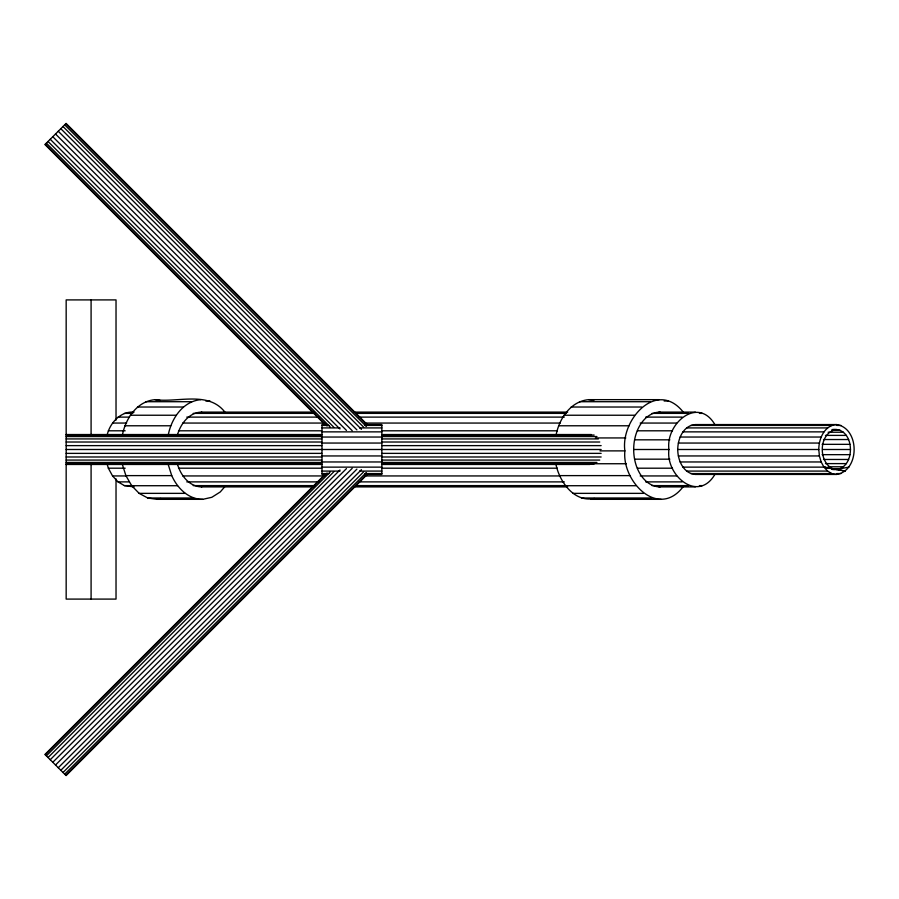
<?xml version="1.0" encoding="UTF-8"?>
<svg xmlns="http://www.w3.org/2000/svg" width="899" height="899" viewBox="0 0 899 899"><rect width="100%" height="100%" fill="white"/><g stroke="black" fill="none" stroke-linecap="round" stroke-linejoin="round"><path stroke-width="1.35" d="M683.06 486.842C658.147 519.296 621.703 481.223 624.884 450.882C620.389 419.721 657.023 378.715 683.431 412.326M715.289 473.728C698.444 503.788 665.327 475.391 668.946 449.5C665.327 423.609 698.444 395.212 715.289 425.272M677.756 449.5C677.734 438.881 683.352 425.418 695.388 424.564L836.418 424.564C860.028 427.969 860.028 471.031 836.418 474.436L695.388 474.436C683.352 473.582 677.734 460.119 677.756 449.5L818.787 449.5C818.764 438.881 824.394 425.418 836.418 424.564M832.227 469.447C856.5 472.627 856.5 426.373 832.227 429.553M122.365 435.228C125.478 418.743 136.906 401.269 154.954 399.662C177.676 402.853 208.579 390.559 225.065 412.326M168.203 435.228C171.316 418.743 182.744 401.269 200.792 399.662M556.043 435.228C559.156 418.743 570.584 401.269 588.631 399.65L659.147 399.65M107.217 434.667C110.206 422.575 120.769 411.068 134.063 412.102M224.705 486.842L220.233 491.978L211.838 497.293L202.747 499.338L156.909 499.338L147.751 498.001L139.154 493.36L131.704 485.718L125.894 475.616L122.14 463.738M324.741 474.638L44.95 754.43L66.11 775.59L367.725 473.964M45.31 754.789L327.09 473.02M46.366 755.845L330.124 472.087M48.052 757.531L333.787 471.784M50.243 759.722L339.946 470.008M52.794 762.273L346.475 468.593M55.524 765.004L352.183 468.357M58.266 767.746L356.903 469.109M60.817 770.297L361.443 469.671M63.009 772.488L363.634 471.863M64.683 774.163L366.309 472.548M65.739 775.219L367.365 473.604M156.909 499.338L160.809 498.462M555.818 463.738C559.234 481.516 574.079 502.788 594.486 498.462M836.418 429.553C818.809 432.385 817.674 461.558 832.766 468.761L823.956 467.132L682.925 467.132M818.787 449.5L819.394 455.95L821.158 461.962L823.956 467.132L836.418 469.447L848.892 467.132M205.781 400.999L209.95 400.999M664.159 400.999L668.305 400.999M145.863 401.707L191.701 401.707M579.552 401.707L650.067 401.707M137.468 407.022L183.306 407.022M571.146 407.022L641.661 407.022M201.421 412.102L313.684 412.102M354.386 412.102L567.685 412.102M658.9 412.102L695.388 412.102M124.41 413.371L132.827 413.371M193.173 413.371L315.257 413.371M355.959 413.371L566.449 413.371M652.056 413.371L688.544 413.371M699.422 413.371L702.231 413.371M130.321 415.237L176.159 415.237M563.999 415.237L634.514 415.237M118.027 417.114L129.254 417.114M186.79 417.114L318.707 417.114M359.398 417.114L564.291 417.114M645.684 417.114L682.161 417.114M112.555 423.058L126.59 423.058M182.722 423.058L324.46 423.058M365.151 423.058L560.212 423.058M640.2 423.058L676.689 423.058M326.18 424.564L321.999 424.564L321.999 474.436L326.18 474.436M366.534 424.564L381.839 424.564L381.839 474.436L366.534 474.436M321.999 425.418L328.967 425.418M365.14 425.418L381.839 425.418M690.825 425.418L831.856 425.418M836.789 425.418L840.981 425.418M124.927 425.778L170.754 425.778M558.605 425.778L629.12 425.778M321.999 427.913L340.092 427.913M359.578 427.913L381.839 427.913M686.578 427.913L827.608 427.913M831.687 430.239L840.071 430.239M108.352 430.801L125.186 430.801M178.519 430.801L321.651 430.801M381.996 430.801L557.414 430.801M637.402 430.801L672.486 430.801M321.999 431.868L381.839 431.868M682.925 431.868L823.956 431.868M828.114 432.228L843.476 432.228M66.166 434.543L321.718 434.543M382.097 434.543L591.328 434.543M66.166 435.049L321.718 435.049M382.097 435.049L594.138 435.049M825.451 435.397L846.397 435.397M66.166 436.543L321.718 436.543M382.097 436.543L596.936 436.543M321.999 437.038L381.839 437.038M680.116 437.038L821.158 437.038M595.408 437.937L625.828 437.937M66.166 438.926L321.718 438.926M382.097 438.926L598.341 438.926M823.495 439.532L848.634 439.532M634.761 439.825L669.845 439.825M66.166 442.016L321.718 442.016M382.097 442.016L599.745 442.016M321.999 443.05L381.839 443.05M678.363 443.05L819.394 443.05M822.113 444.342L850.038 444.342M66.166 445.623L321.718 445.623M382.097 445.623L601.15 445.623M66.166 449.5L321.718 449.5M321.999 449.5L381.839 449.5M382.097 449.5L601.15 449.5M633.862 449.5L668.946 449.5M822.596 449.5L850.521 449.5M599.993 450.882L624.884 450.882M66.166 453.377L321.718 453.377M382.097 453.377L601.15 453.366M822.113 454.658L850.038 454.658M321.999 455.95L381.839 455.95M678.363 455.95L819.394 455.95M66.166 456.984L321.718 456.984M382.097 456.984L601.15 456.984M634.761 459.175L669.845 459.175M823.495 459.468L848.634 459.468M66.166 460.074L321.718 460.074M382.097 460.074L599.745 460.074M321.999 461.962L381.839 461.962M680.116 461.962L821.158 461.962M66.166 462.457L321.718 462.457M382.097 462.457L596.936 462.457M825.451 463.603L846.397 463.603M589.002 463.738L626.333 463.738M66.166 463.951L321.718 463.951M382.097 463.951L594.138 463.951M66.166 464.457L321.718 464.457M382.097 464.457L589.924 464.457M828.114 466.772L843.476 466.772M321.999 467.132L381.839 467.132M107.217 464.334L108.352 468.199L125.186 468.199M178.519 468.199L321.651 468.199M381.996 468.199L557.414 468.199M637.402 468.199L672.486 468.199M831.687 468.761L840.071 468.761M321.999 471.087L340.092 471.087M359.578 471.087L381.839 471.087M686.578 471.087L827.608 471.087L831.856 473.582L836.418 474.436M321.999 473.582L328.967 473.582M365.14 473.582L381.839 473.582M690.825 473.582L831.856 473.582M836.789 473.582L840.981 473.582M125.894 475.616L171.731 475.616C177.26 488.022 188.329 499.406 202.747 499.338M559.583 475.616L630.098 475.616M108.352 468.199L112.555 475.942L126.59 475.942M182.722 475.942L324.46 475.942M365.151 475.942L560.212 475.942M640.2 475.942L676.689 475.942M112.555 475.942L118.027 481.886L129.254 481.886M186.79 481.886L318.707 481.886M359.398 481.886L564.291 481.886M645.684 481.886L682.161 481.886M118.027 481.886L124.41 485.617L132.827 485.617M193.173 485.617L315.257 485.617M355.959 485.617L566.46 485.617M652.056 485.617L688.544 485.617M699.422 485.617L702.231 485.617M131.704 485.718L177.541 485.718M565.381 485.718L635.896 485.718M134.063 486.898L124.41 485.617M201.421 486.898L313.684 486.898M354.386 486.898L567.685 486.898M658.9 486.898L695.388 486.898M139.154 493.36L184.992 493.36M572.832 493.36L643.347 493.36M147.751 498.001L193.588 498.001M581.428 498.001L651.955 498.001M590.587 499.338L661.102 499.338M588.631 399.65L593.868 400.426M154.954 399.662L160.191 400.426M836.418 469.447L845.24 471.087L823.956 467.132L827.608 471.087M367.725 425.036L66.11 123.41L44.95 144.57L324.741 424.362M65.739 123.781L367.365 425.396M64.683 124.837L366.309 426.452M63.009 126.512L363.634 427.137M60.817 128.703L361.443 429.329M58.266 131.254L356.903 429.891M55.524 133.996L352.183 430.643M52.794 136.727L346.475 430.407M50.243 139.278L339.946 428.992M48.052 141.469L333.787 427.216M46.366 143.155L330.124 426.913M45.31 144.211L327.09 425.98M167.978 463.738L171.731 475.616M116.027 420.136L116.027 299.906L66.166 299.906L66.166 599.094L116.027 599.094L116.027 478.864M91.091 299.906L91.091 434.127M91.091 464.873L91.091 599.094M660.124 486.898A37.398 26.442 90 0 1 633.683 449.5A37.398 26.442 90 0 1 660.124 412.102M201.769 486.898A37.398 26.442 90 0 1 177.53 464.457M177.53 434.543A37.398 26.442 90 0 1 201.769 412.102"/></g></svg>
